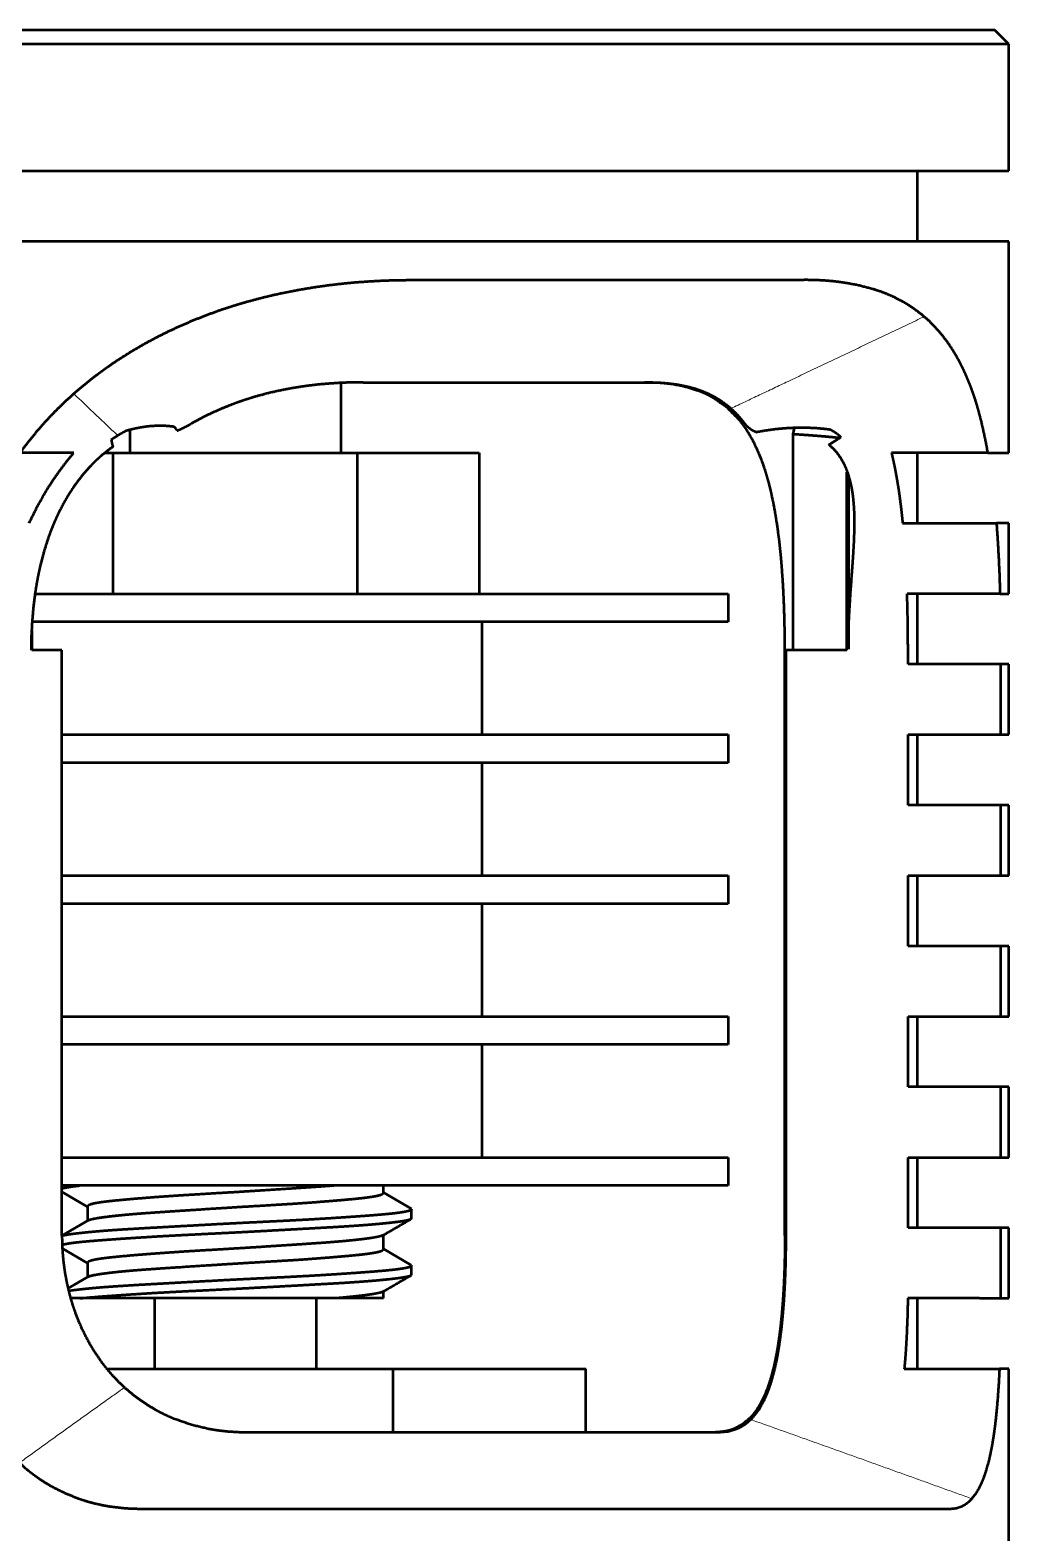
# Paper-space layout 'Layout1' of a CAD drawing. Header units: millimetres. Extents: x 69 to 348, y 30 to 269.
# Drawn here: x 85.11 to 112.91, y 159.77 to 202.43 of the extents above; entities that cross this region are included whole.
import ezdxf

# ---------------------------------------------------------------- set-up
doc = ezdxf.new("R2010")
doc.units = ezdxf.units.MM
doc.layers.add('170', color=7, linetype='Continuous', true_color=0xffffff)

psp = doc.layouts.get("Layout1")

# ---------------------------------------------------------------- linework, layer by layer
at = {"layer": '170', "color": 155, "linetype": 'Continuous', "lineweight": 50}
for p, q in [((112.905, 202.029), (112.505, 202.429)), ((112.905, 198.429), (112.905, 202.029)), ((110.305, 196.429), (110.305, 198.429)), ((112.905, 190.429), (112.905, 196.429)), ((93.944, 190.429), (93.944, 192.408)), ((102.795, 192.425), (102.561, 192.429)), ((106.78, 190.956), (106.815, 191.133)), ((87.944, 191.079), (87.944, 190.429)), ((106.78, 184.829), (106.78, 190.956)), ((87.25, 190.429), (87.471, 190.429)), ((87.471, 190.429), (94.399, 190.429)), ((87.471, 186.429), (87.471, 190.429)), ((94.399, 190.429), (94.399, 186.429)), ((94.399, 190.429), (97.863, 190.429)), ((97.863, 190.429), (97.863, 186.429)), ((110.305, 188.429), (110.305, 190.429)), ((108.301, 184.829), (108.301, 189.878)), ((108.345, 189.742), (108.345, 184.858)), ((112.905, 186.429), (112.905, 188.429)), ((104.935, 186.429), (104.935, 185.629)), ((110.305, 184.429), (110.305, 186.429)), ((97.935, 185.629), (97.935, 182.429)), ((85.161, 185.383), (85.161, 184.829)), ((86.015, 184.829), (85.161, 184.829)), ((86.015, 168.21), (86.015, 184.829)), ((106.544, 168.21), (106.544, 184.829)), ((106.578, 168.21), (106.578, 184.829)), ((108.301, 184.829), (106.578, 184.829)), ((110.039, 184.429), (110.039, 184.829)), ((112.673, 184.429), (110.039, 184.429)), ((112.673, 182.429), (112.673, 184.429)), ((112.905, 182.429), (112.905, 184.429)), ((104.935, 182.429), (104.935, 181.629)), ((110.039, 182.429), (112.673, 182.429)), ((110.039, 180.429), (110.039, 182.429)), ((110.305, 180.429), (110.305, 182.429)), ((97.935, 181.629), (97.935, 178.429)), ((112.673, 180.429), (110.039, 180.429)), ((112.673, 178.429), (112.673, 180.429)), ((112.905, 178.429), (112.905, 180.429)), ((104.935, 178.429), (104.935, 177.629)), ((110.039, 178.429), (112.673, 178.429)), ((110.039, 176.429), (110.039, 178.429)), ((110.305, 176.429), (110.305, 178.429)), ((97.935, 177.629), (97.935, 174.429)), ((112.673, 176.429), (110.039, 176.429)), ((112.673, 174.429), (112.673, 176.429)), ((112.905, 174.429), (112.905, 176.429)), ((104.935, 174.429), (104.935, 173.629)), ((110.039, 174.429), (112.673, 174.429)), ((110.039, 172.429), (110.039, 174.429)), ((110.305, 172.429), (110.305, 174.429)), ((97.935, 173.629), (97.935, 170.429)), ((112.673, 172.429), (110.039, 172.429)), ((112.673, 170.429), (112.673, 172.429)), ((112.905, 170.429), (112.905, 172.429)), ((104.935, 170.429), (104.935, 169.629)), ((110.039, 170.429), (112.673, 170.429)), ((110.039, 168.429), (110.039, 170.429)), ((110.305, 168.429), (110.305, 170.429)), ((86.015, 169.45), (86.744, 169.028)), ((93.661, 169.625), (93.715, 169.629)), ((95.144, 169.418), (95.144, 169.629)), ((95.937, 168.971), (95.144, 169.431)), ((86.744, 169.041), (86.744, 168.631)), ((95.944, 168.702), (95.944, 168.956)), ((86.773, 168.648), (86.017, 168.21)), ((95.144, 167.818), (95.144, 168.228)), ((112.673, 168.429), (110.039, 168.429)), ((112.673, 166.429), (112.673, 168.429)), ((112.905, 166.429), (112.905, 168.429)), ((86.028, 167.843), (86.744, 167.428)), ((95.935, 167.372), (95.144, 167.831)), ((86.744, 167.441), (86.744, 167.031)), ((95.944, 167.102), (95.944, 167.356)), ((86.772, 167.047), (86.187, 166.708)), ((88.644, 166.429), (88.644, 164.429)), ((93.244, 164.429), (93.244, 166.429)), ((95.144, 166.429), (95.144, 166.628)), ((110.305, 164.429), (110.305, 166.429)), ((112.07, 166.429), (112.673, 166.429)), ((87.288, 164.429), (95.41, 164.429)), ((95.41, 164.429), (95.41, 162.629)), ((100.894, 162.629), (100.894, 164.429)), ((112.905, 156.829), (112.905, 164.429))]:
    psp.add_line(p, q, dxfattribs=at)
for points, knots in [([(112.505, 202.429), (112.07, 202.429), (110.783, 202.429), (109.835, 202.429), (107.377, 202.429), (104.257, 202.429), (102.486, 202.429), (98.613, 202.429), (94.43, 202.429), (92.274, 202.429), (87.943, 202.429), (83.732, 202.429), (79.809, 202.429), (76.333, 202.429), (73.443, 202.429), (72.256, 202.429)], [0, 0, 0.010806, 0.04278, 0.066335, 0.127397, 0.204934, 0.248927, 0.345151, 0.449084, 0.502642, 0.610243, 0.714881, 0.812345, 0.89871, 0.9705, 1, 1]), ([(112.905, 202.029), (112.494, 202.029), (111.984, 202.029), (110.379, 202.029), (108.047, 202.029), (106.635, 202.029), (103.383, 202.029), (99.665, 202.029), (95.621, 202.029), (93.522, 202.029), (89.272, 202.029), (85.083, 202.029), (81.111, 202.029), (77.505, 202.029), (74.4, 202.029), (71.91, 202.029)], [0, 0, 0.010022, 0.02246, 0.061608, 0.118493, 0.152947, 0.23227, 0.322959, 0.421628, 0.47281, 0.576484, 0.67867, 0.775553, 0.863517, 0.939275, 1, 1]), ([(71.91, 198.429), (74.4, 198.429), (77.505, 198.429), (81.111, 198.429), (83.061, 198.429), (87.16, 198.429), (91.4, 198.429), (95.621, 198.429), (99.665, 198.429), (103.383, 198.429), (106.635, 198.429), (109.3, 198.429), (111.277, 198.429), (111.984, 198.429), (112.802, 198.429), (112.905, 198.429)], [0, 0, 0.060725, 0.136483, 0.224447, 0.271993, 0.371996, 0.475409, 0.578372, 0.677041, 0.76773, 0.847053, 0.912049, 0.960291, 0.97754, 0.997488, 1, 1]), ([(112.905, 196.429), (112.494, 196.429), (111.984, 196.429), (110.379, 196.429), (108.047, 196.429), (106.635, 196.429), (103.383, 196.429), (99.665, 196.429), (95.621, 196.429), (93.522, 196.429), (89.272, 196.429), (85.083, 196.429), (81.111, 196.429), (77.505, 196.429), (74.4, 196.429), (71.91, 196.429)], [0, 0, 0.010022, 0.02246, 0.061608, 0.118493, 0.152947, 0.23227, 0.322959, 0.421628, 0.47281, 0.576484, 0.67867, 0.775553, 0.863517, 0.939275, 1, 1]), ([(84.826, 190.429), (85.064, 190.744), (85.312, 191.048), (85.571, 191.341), (85.84, 191.624), (86.119, 191.896), (86.41, 192.158), (86.559, 192.285), (86.71, 192.409), (86.864, 192.532), (87.021, 192.652), (87.1, 192.711), (87.18, 192.77), (87.26, 192.828), (87.341, 192.885), (87.504, 192.997), (87.669, 193.107), (88.003, 193.317), (88.344, 193.516), (88.691, 193.703), (89.044, 193.88), (89.402, 194.045), (89.766, 194.201), (90.136, 194.346), (90.512, 194.482), (90.701, 194.545), (90.891, 194.606), (91.082, 194.665), (91.273, 194.72), (91.656, 194.823), (92.04, 194.916), (92.427, 194.998), (92.814, 195.071), (93.203, 195.135), (93.594, 195.19), (93.985, 195.236), (94.378, 195.273), (94.771, 195.301), (95.163, 195.321), (95.554, 195.332), (95.944, 195.336)], [0, 0, 0.031245, 0.062336, 0.093328, 0.124267, 0.155203, 0.186185, 0.20171, 0.217264, 0.232851, 0.248477, 0.256306, 0.264147, 0.272002, 0.279866, 0.295577, 0.311262, 0.342566, 0.373819, 0.405057, 0.436315, 0.467625, 0.499016, 0.530516, 0.562153, 0.578001, 0.59382, 0.609604, 0.62536, 0.656798, 0.688156, 0.719459, 0.750723, 0.781967, 0.813206, 0.844457, 0.875736, 0.906975, 0.938093, 0.969097, 1, 1]), ([(95.944, 195.336), (98.041, 195.336), (102.005, 195.336), (105.532, 195.336), (107.088, 195.336)], [0, 0, 0.188172, 0.543819, 0.860356, 1, 1]), ([(112.309, 190.429), (112.251, 190.743), (112.187, 191.047), (112.118, 191.341), (112.043, 191.624), (112.004, 191.762), (111.962, 191.897), (111.919, 192.029), (111.874, 192.159), (111.828, 192.286), (111.779, 192.41), (111.729, 192.532), (111.678, 192.652), (111.651, 192.711), (111.624, 192.77), (111.596, 192.828), (111.568, 192.885), (111.511, 192.997), (111.452, 193.107), (111.329, 193.317), (111.199, 193.515), (111.061, 193.702), (110.917, 193.879), (110.765, 194.045), (110.605, 194.201), (110.438, 194.346), (110.262, 194.481), (110.171, 194.545), (110.079, 194.606), (109.984, 194.664), (109.889, 194.719), (109.692, 194.823), (109.489, 194.916), (109.279, 194.999), (109.062, 195.071), (108.608, 195.189), (108.126, 195.272), (107.875, 195.301), (107.619, 195.321), (107.356, 195.332), (107.088, 195.336)], [0, 0, 0.039945, 0.078744, 0.116474, 0.153137, 0.17106, 0.188706, 0.206084, 0.223214, 0.24012, 0.256817, 0.273325, 0.289649, 0.297745, 0.305801, 0.313816, 0.321787, 0.337557, 0.353097, 0.383535, 0.413204, 0.442224, 0.470738, 0.498894, 0.526788, 0.554525, 0.582231, 0.596092, 0.609937, 0.623776, 0.637623, 0.665392, 0.693334, 0.721543, 0.750128, 0.808777, 0.869902, 0.901473, 0.933656, 0.966486, 1, 1]), ([(94.57, 192.429), (94.257, 192.426), (93.945, 192.415), (93.633, 192.395), (93.321, 192.368), (93.01, 192.332), (92.7, 192.287), (92.39, 192.233), (92.081, 192.169), (91.773, 192.095), (91.466, 192.01), (91.312, 191.963), (91.159, 191.913), (91.083, 191.887), (91.007, 191.861), (90.931, 191.833), (90.856, 191.805), (90.557, 191.686), (90.264, 191.556), (89.975, 191.415), (89.693, 191.261)], [0, 0, 0.061685, 0.123332, 0.18497, 0.246635, 0.308364, 0.3702, 0.432196, 0.494404, 0.556895, 0.61974, 0.651323, 0.68303, 0.698929, 0.714831, 0.730714, 0.746586, 0.809973, 0.873272, 0.936579, 1, 1]), ([(94.57, 192.429), (96.394, 192.429), (99.785, 192.429), (102.675, 192.429)], [0, 0, 0.225108, 0.643486, 1, 1]), ([(102.675, 192.429), (102.89, 192.426), (103.098, 192.415), (103.301, 192.395), (103.499, 192.368), (103.69, 192.332), (103.876, 192.287), (104.055, 192.233), (104.23, 192.169), (104.398, 192.095), (104.561, 192.01), (104.64, 191.963), (104.718, 191.913), (104.756, 191.887), (104.794, 191.861), (104.832, 191.833), (104.869, 191.805), (105.012, 191.686), (105.148, 191.556), (105.277, 191.415), (105.4, 191.261)], [0, 0, 0.069625, 0.137415, 0.203486, 0.267993, 0.33109, 0.392968, 0.453828, 0.513926, 0.573565, 0.633069, 0.662882, 0.692807, 0.707818, 0.722842, 0.737872, 0.752911, 0.813282, 0.874321, 0.936425, 1, 1]), ([(106.544, 184.829), (106.541, 185.235), (106.534, 185.636), (106.522, 186.034), (106.506, 186.429), (106.484, 186.82), (106.456, 187.207), (106.448, 187.303), (106.44, 187.398), (106.432, 187.493), (106.423, 187.588), (106.404, 187.774), (106.383, 187.958), (106.336, 188.317), (106.282, 188.666), (106.221, 189.003), (106.15, 189.33), (106.131, 189.41), (106.111, 189.49), (106.091, 189.568), (106.07, 189.645), (106.027, 189.797), (105.982, 189.944), (105.883, 190.225), (105.775, 190.49), (105.655, 190.74), (105.524, 190.973), (105.454, 191.083), (105.381, 191.189), (105.306, 191.29), (105.227, 191.386), (104.888, 191.725), (104.502, 191.993), (104.398, 192.05), (104.292, 192.102), (104.183, 192.15), (104.072, 192.193), (103.843, 192.268), (103.605, 192.328), (103.358, 192.373), (103.101, 192.405), (102.909, 192.42)], [0, 0, 0.043063, 0.085736, 0.128033, 0.16996, 0.211529, 0.252746, 0.262993, 0.273187, 0.283308, 0.293362, 0.313267, 0.332904, 0.371383, 0.408834, 0.445291, 0.480817, 0.489565, 0.498244, 0.50684, 0.515341, 0.532063, 0.548424, 0.580109, 0.610538, 0.639878, 0.668283, 0.682179, 0.695837, 0.709227, 0.722386, 0.773343, 0.823223, 0.835777, 0.848371, 0.860987, 0.873653, 0.899237, 0.925311, 0.952022, 0.979492, 1, 1]), ([(89.2, 191.169), (88.899, 191.197), (88.57, 191.188), (88.396, 191.169), (88.215, 191.14), (88.123, 191.121), (88.029, 191.101), (87.934, 191.077), (87.839, 191.052)], [0, 0, 0.219599, 0.458662, 0.586136, 0.719162, 0.787753, 0.857501, 0.928258, 1, 1]), ([(89.288, 191.06), (89.249, 191.118), (89.2, 191.169)], [0, 0, 0.495342, 1, 1]), ([(89.288, 191.06), (89.339, 191.082), (89.39, 191.105), (89.44, 191.129), (89.491, 191.153), (89.542, 191.179), (89.592, 191.206), (89.643, 191.233), (89.693, 191.261)], [0, 0, 0.121779, 0.245142, 0.369213, 0.494028, 0.619598, 0.745969, 0.87294, 1, 1]), ([(105.4, 191.261), (105.462, 191.19), (105.541, 191.124), (105.563, 191.109), (105.586, 191.093), (105.611, 191.079), (105.636, 191.065), (105.689, 191.038), (105.746, 191.015)], [0, 0, 0.220766, 0.458832, 0.521794, 0.586329, 0.65236, 0.71952, 0.857207, 1, 1]), ([(107.837, 191.082), (107.71, 191.099), (107.582, 191.113), (107.453, 191.124), (107.324, 191.132), (107.065, 191.139), (106.804, 191.135), (106.672, 191.129), (106.54, 191.121), (106.474, 191.115), (106.408, 191.109), (106.341, 191.103), (106.275, 191.096), (106.009, 191.06), (105.746, 191.015)], [0, 0, 0.061153, 0.122365, 0.18367, 0.245116, 0.368538, 0.49291, 0.555527, 0.618469, 0.650073, 0.681768, 0.713566, 0.745422, 0.872758, 1, 1]), ([(87.839, 191.052), (87.785, 191.024), (87.732, 190.995), (87.678, 190.965), (87.624, 190.934), (87.519, 190.868), (87.415, 190.798)], [0, 0, 0.121855, 0.245216, 0.36973, 0.494882, 0.74646, 1, 1]), ([(87.415, 190.798), (87.435, 190.697), (87.46, 190.598)], [0, 0, 0.503432, 1, 1]), ([(108.112, 190.844), (108.044, 190.852), (108.004, 190.857), (107.963, 190.861), (107.921, 190.866), (107.877, 190.87), (107.786, 190.879), (107.689, 190.888), (107.589, 190.896), (107.484, 190.905), (107.429, 190.909), (107.374, 190.913), (107.318, 190.917), (107.26, 190.922), (107.144, 190.93), (106.904, 190.947), (106.78, 190.956)], [0, 0, 0.051666, 0.081228, 0.111965, 0.143918, 0.176955, 0.245663, 0.317778, 0.393272, 0.472147, 0.512863, 0.55444, 0.59682, 0.639776, 0.727037, 0.90714, 1, 1]), ([(107.793, 190.66), (107.966, 190.768), (108.138, 190.876)], [0, 0, 0.500967, 1, 1]), ([(108.138, 190.876), (108.069, 190.933), (107.996, 190.986), (107.958, 191.012), (107.918, 191.036), (107.878, 191.06), (107.837, 191.082)], [0, 0, 0.244139, 0.492018, 0.617832, 0.744699, 0.872088, 1, 1]), ([(86.35, 190.429), (85.965, 190.429), (85.204, 190.429), (84.826, 190.429)], [0, 0, 0.252572, 0.75237, 1, 1]), ([(85.08, 188.429), (85.346, 188.963), (85.646, 189.474), (85.81, 189.721), (85.981, 189.962), (86.161, 190.198), (86.35, 190.429)], [0, 0, 0.251, 0.500448, 0.625023, 0.749704, 0.874647, 1, 1]), ([(87.46, 190.598), (87.298, 190.481), (87.14, 190.353), (87.102, 190.319), (87.063, 190.285), (87.025, 190.25), (86.988, 190.215), (86.914, 190.143), (86.842, 190.07), (86.704, 189.919), (86.573, 189.763), (86.449, 189.602), (86.331, 189.436), (86.275, 189.351), (86.22, 189.266), (86.167, 189.179), (86.115, 189.092), (86.017, 188.915), (85.926, 188.736), (85.882, 188.645), (85.841, 188.554), (85.8, 188.462), (85.761, 188.37), (85.688, 188.184), (85.62, 187.997), (85.5, 187.618), (85.4, 187.232), (85.356, 187.037), (85.317, 186.839), (85.282, 186.64), (85.251, 186.441), (85.201, 186.04), (85.167, 185.638), (85.146, 185.234), (85.139, 184.829)], [0, 0, 0.031043, 0.062468, 0.070391, 0.07834, 0.086322, 0.094313, 0.110257, 0.126143, 0.157788, 0.189324, 0.220824, 0.252342, 0.268119, 0.283872, 0.299581, 0.315255, 0.346525, 0.377748, 0.393348, 0.40891, 0.424428, 0.439909, 0.470792, 0.501605, 0.563183, 0.624924, 0.655935, 0.687078, 0.71836, 0.749688, 0.812221, 0.874722, 0.937286, 1, 1]), ([(108.345, 184.858), (108.35, 185.264), (108.363, 185.669), (108.384, 186.071), (108.41, 186.471), (108.468, 187.267), (108.475, 187.366), (108.482, 187.465), (108.488, 187.564), (108.494, 187.662), (108.505, 187.856), (108.513, 188.048), (108.519, 188.238), (108.521, 188.425), (108.52, 188.61), (108.514, 188.793), (108.503, 188.973), (108.486, 189.151), (108.475, 189.239), (108.462, 189.327), (108.447, 189.413), (108.431, 189.499), (108.391, 189.668), (108.342, 189.831), (108.314, 189.91), (108.283, 189.989), (108.266, 190.027), (108.249, 190.066), (108.23, 190.103), (108.211, 190.141), (108.128, 190.285), (108.032, 190.42), (107.92, 190.545), (107.793, 190.66)], [0, 0, 0.06765, 0.135014, 0.202117, 0.268972, 0.40188, 0.41841, 0.43492, 0.451386, 0.467761, 0.500192, 0.532213, 0.563828, 0.595046, 0.625874, 0.656328, 0.686422, 0.716181, 0.730952, 0.745663, 0.760323, 0.7749, 0.803689, 0.832065, 0.846142, 0.860171, 0.867177, 0.874181, 0.881184, 0.888183, 0.915959, 0.943597, 0.971456, 1, 1]), ([(112.309, 190.429), (110.939, 190.429), (109.57, 190.429)], [0, 0, 0.500157, 1, 1]), ([(109.57, 190.429), (109.622, 190.198), (109.67, 189.962), (109.714, 189.721), (109.755, 189.474), (109.793, 189.222), (109.827, 188.963), (109.858, 188.699), (109.886, 188.429)], [0, 0, 0.11677, 0.235661, 0.356788, 0.480248, 0.606219, 0.734806, 0.866061, 1, 1]), ([(112.55, 188.429), (112.584, 187.942), (112.612, 187.447), (112.635, 186.942), (112.651, 186.429)], [0, 0, 0.243654, 0.491465, 0.743544, 1, 1]), ([(85.252, 186.429), (88.575, 186.429), (92.043, 186.429), (95.442, 186.429), (97.051, 186.429), (99.961, 186.429), (102.317, 186.429), (103.24, 186.429), (104.504, 186.429), (104.935, 186.429)], [0, 0, 0.168816, 0.345004, 0.517732, 0.599453, 0.747324, 0.866998, 0.913881, 0.978134, 1, 1]), ([(112.651, 186.429), (112.211, 186.429), (111.331, 186.429), (110.452, 186.429), (110.013, 186.429)], [0, 0, 0.166843, 0.500313, 0.83351, 1, 1]), ([(110.039, 184.829), (110.038, 185.232), (110.033, 185.633), (110.025, 186.032), (110.013, 186.429)], [0, 0, 0.251762, 0.502326, 0.751736, 1, 1]), ([(104.935, 185.629), (104.502, 185.629), (103.966, 185.629), (102.3, 185.629), (99.93, 185.629), (97.004, 185.629), (93.701, 185.629), (90.228, 185.629), (86.798, 185.629), (85.167, 185.629)], [0, 0, 0.021917, 0.048995, 0.13329, 0.253169, 0.401214, 0.568259, 0.743967, 0.917462, 1, 1]), ([(86.015, 182.429), (89.289, 182.429), (92.658, 182.429), (95.927, 182.429), (98.907, 182.429), (101.426, 182.429), (103.337, 182.429), (104.028, 182.429), (104.833, 182.429), (104.935, 182.429)], [0, 0, 0.173034, 0.351107, 0.523905, 0.681421, 0.814534, 0.915534, 0.952082, 0.994624, 1, 1]), ([(104.935, 181.629), (104.833, 181.629), (104.028, 181.629), (102.465, 181.629), (100.234, 181.629), (97.465, 181.629), (94.317, 181.629), (90.974, 181.629), (87.628, 181.629), (86.015, 181.629)], [0, 0, 0.005376, 0.047918, 0.130538, 0.248451, 0.394829, 0.561196, 0.737915, 0.914753, 1, 1]), ([(86.015, 178.429), (89.289, 178.429), (92.658, 178.429), (95.927, 178.429), (98.907, 178.429), (101.426, 178.429), (103.337, 178.429), (104.028, 178.429), (104.833, 178.429), (104.935, 178.429)], [0, 0, 0.173034, 0.351107, 0.523905, 0.681421, 0.814534, 0.915534, 0.952082, 0.994624, 1, 1]), ([(104.935, 177.629), (104.833, 177.629), (104.028, 177.629), (102.465, 177.629), (100.234, 177.629), (97.465, 177.629), (94.317, 177.629), (90.974, 177.629), (87.628, 177.629), (86.015, 177.629)], [0, 0, 0.005376, 0.047918, 0.130538, 0.248451, 0.394829, 0.561196, 0.737915, 0.914753, 1, 1]), ([(85.995, 174.429), (87.608, 174.429), (90.956, 174.429), (94.303, 174.429), (97.454, 174.429), (98.898, 174.429), (101.42, 174.429), (102.461, 174.429), (104.027, 174.429), (104.833, 174.429), (104.935, 174.429)], [0, 0, 0.085184, 0.261944, 0.438639, 0.605022, 0.68129, 0.814447, 0.869398, 0.952057, 0.994621, 1, 1]), ([(104.935, 173.629), (104.833, 173.629), (104.028, 173.629), (102.465, 173.629), (100.234, 173.629), (97.465, 173.629), (94.317, 173.629), (90.974, 173.629), (87.628, 173.629), (86.015, 173.629)], [0, 0, 0.005376, 0.047918, 0.130538, 0.248451, 0.394829, 0.561196, 0.737915, 0.914753, 1, 1]), ([(86.015, 170.429), (89.289, 170.429), (92.658, 170.429), (95.927, 170.429), (98.907, 170.429), (101.426, 170.429), (103.337, 170.429), (104.028, 170.429), (104.833, 170.429), (104.935, 170.429)], [0, 0, 0.173034, 0.351107, 0.523905, 0.681421, 0.814534, 0.915534, 0.952082, 0.994624, 1, 1]), ([(86.003, 169.543), (86.04, 169.554), (86.093, 169.567), (86.158, 169.58), (86.235, 169.593), (86.323, 169.606), (86.371, 169.612), (86.422, 169.618), (86.449, 169.621), (86.476, 169.624), (86.523, 169.629)], [0, 0, 0.072575, 0.177029, 0.302669, 0.449577, 0.617986, 0.710349, 0.808215, 0.859245, 0.911586, 1, 1]), ([(104.935, 169.629), (104.833, 169.629), (104.028, 169.629), (102.465, 169.629), (100.234, 169.629), (97.465, 169.629), (94.317, 169.629), (90.974, 169.629), (87.628, 169.629), (86.015, 169.629)], [0, 0, 0.005376, 0.047918, 0.130538, 0.248451, 0.394829, 0.561196, 0.737915, 0.914753, 1, 1]), ([(90.944, 169.44), (90.531, 169.416), (89.925, 169.38), (89.726, 169.368), (89.529, 169.356), (89.432, 169.35), (89.336, 169.343), (88.964, 169.318), (88.612, 169.293), (88.527, 169.286), (88.443, 169.28), (88.361, 169.273), (88.28, 169.266), (88.123, 169.254), (87.974, 169.241), (87.698, 169.216), (87.453, 169.192), (87.396, 169.186), (87.342, 169.18), (87.289, 169.174), (87.24, 169.168), (87.147, 169.156), (87.064, 169.143), (86.99, 169.131), (86.925, 169.118), (86.897, 169.112), (86.87, 169.105), (86.846, 169.099), (86.825, 169.092), (86.764, 169.066), (86.744, 169.04), (86.744, 169.04)], [0, 0, 0.09762, 0.241041, 0.288049, 0.334648, 0.357653, 0.380363, 0.468306, 0.551649, 0.571767, 0.591593, 0.611125, 0.630346, 0.667465, 0.702784, 0.768115, 0.826344, 0.839789, 0.85274, 0.865139, 0.87698, 0.899016, 0.918872, 0.936573, 0.952118, 0.959082, 0.965505, 0.971386, 0.9767, 0.992281, 0.999966, 1, 1]), ([(93.778, 169.63), (93.766, 169.629), (93.688, 169.622), (93.609, 169.616), (93.447, 169.604), (93.28, 169.592), (93.106, 169.58), (92.927, 169.568), (92.742, 169.556), (92.553, 169.544), (91.768, 169.492), (91.359, 169.466), (91.152, 169.453), (90.944, 169.44)], [0, 0, 0.004377, 0.031692, 0.059515, 0.11668, 0.175857, 0.23704, 0.300251, 0.365511, 0.43239, 0.709412, 0.853579, 0.926698, 1, 1]), ([(90.944, 169.018), (91.356, 169.043), (91.963, 169.079), (92.162, 169.091), (92.359, 169.103), (92.456, 169.109), (92.552, 169.115), (92.924, 169.14), (93.276, 169.166), (93.361, 169.173), (93.444, 169.179), (93.527, 169.186), (93.608, 169.192), (93.765, 169.205), (93.914, 169.218), (94.189, 169.242), (94.435, 169.266), (94.491, 169.272), (94.546, 169.278), (94.598, 169.284), (94.648, 169.29), (94.74, 169.303), (94.824, 169.315), (94.897, 169.328), (94.962, 169.34), (94.991, 169.347), (95.017, 169.353), (95.041, 169.36), (95.063, 169.366), (95.123, 169.393), (95.144, 169.418), (95.144, 169.418)], [0, 0, 0.097619, 0.241042, 0.28805, 0.334648, 0.357652, 0.380363, 0.468308, 0.551648, 0.571767, 0.591593, 0.611126, 0.630345, 0.667464, 0.702786, 0.768115, 0.826345, 0.83979, 0.852741, 0.86514, 0.876981, 0.899015, 0.918872, 0.936573, 0.952118, 0.959082, 0.965505, 0.971383, 0.9767, 0.99228, 0.999966, 1, 1]), ([(86.765, 168.644), (86.789, 168.655), (86.805, 168.661), (86.824, 168.667), (86.924, 168.691), (87.062, 168.715), (87.103, 168.721), (87.146, 168.728), (87.191, 168.734), (87.239, 168.74), (87.341, 168.753), (87.451, 168.766), (87.569, 168.779), (87.695, 168.792), (87.829, 168.805), (87.972, 168.817), (88.009, 168.821), (88.046, 168.824), (88.084, 168.827), (88.122, 168.83), (88.199, 168.836), (88.278, 168.842), (88.44, 168.854), (88.608, 168.866), (88.781, 168.878), (88.96, 168.89), (89.145, 168.902), (89.335, 168.915), (89.722, 168.94), (90.323, 168.979), (90.736, 169.005), (90.944, 169.018)], [0, 0, 0.006239, 0.010397, 0.015108, 0.039493, 0.072908, 0.082688, 0.093053, 0.103992, 0.115458, 0.139854, 0.166193, 0.194457, 0.224646, 0.256769, 0.29085, 0.29968, 0.308611, 0.317629, 0.326736, 0.345207, 0.364023, 0.402679, 0.442693, 0.484069, 0.526813, 0.570943, 0.61617, 0.708561, 0.851921, 0.950432, 1, 1]), ([(95.944, 168.956), (95.92, 168.931), (95.906, 168.924), (95.89, 168.918), (95.87, 168.911), (95.848, 168.904), (95.794, 168.891), (95.729, 168.878), (95.653, 168.866), (95.565, 168.853), (95.516, 168.847), (95.465, 168.84), (95.438, 168.837), (95.411, 168.834), (95.383, 168.831), (95.354, 168.828), (95.233, 168.816), (95.102, 168.804), (94.962, 168.792), (94.812, 168.78), (94.652, 168.768), (94.438, 168.753), (94.348, 168.746), (94.211, 168.737), (94.117, 168.73), (93.924, 168.717), (93.725, 168.704), (93.519, 168.691), (93.305, 168.678), (93.196, 168.672), (93.085, 168.665), (92.86, 168.653), (92.631, 168.641), (92.398, 168.628), (92.163, 168.617), (91.925, 168.605), (91.438, 168.581), (91.191, 168.569), (90.944, 168.556)], [0, 0, 0.006938, 0.009937, 0.013485, 0.017584, 0.022233, 0.03319, 0.04637, 0.061781, 0.079448, 0.089136, 0.099405, 0.104757, 0.110247, 0.115864, 0.121604, 0.145779, 0.171892, 0.199921, 0.229874, 0.261754, 0.30436, 0.322183, 0.349564, 0.368251, 0.406643, 0.44639, 0.487489, 0.52995, 0.551697, 0.573792, 0.618709, 0.664274, 0.710475, 0.757311, 0.80478, 0.90164, 0.950758, 1, 1]), ([(90.944, 168.556), (90.697, 168.544), (90.452, 168.531), (89.969, 168.504), (89.494, 168.478), (89.377, 168.472), (89.318, 168.469), (89.144, 168.459), (88.805, 168.44), (88.375, 168.416), (88.168, 168.404), (87.967, 168.392), (87.869, 168.386), (87.772, 168.38), (87.586, 168.368), (87.408, 168.356), (87.24, 168.343), (87.08, 168.33), (86.929, 168.317), (86.788, 168.304), (86.754, 168.301), (86.72, 168.297), (86.688, 168.294), (86.655, 168.291), (86.593, 168.284), (86.534, 168.278), (86.424, 168.265), (86.325, 168.253), (86.237, 168.241), (86.16, 168.228), (86.126, 168.222), (86.094, 168.216), (86.066, 168.21), (86.04, 168.205), (86.029, 168.202)], [0, 0, 0.050106, 0.099798, 0.197957, 0.294484, 0.318358, 0.330259, 0.36564, 0.434394, 0.521931, 0.563936, 0.604757, 0.62472, 0.644359, 0.682286, 0.718374, 0.752652, 0.785126, 0.815794, 0.84464, 0.851563, 0.85837, 0.865057, 0.871607, 0.88427, 0.896363, 0.918854, 0.939105, 0.957131, 0.972928, 0.979988, 0.986485, 0.992416, 0.997757, 1, 1]), ([(90.944, 168.302), (91.19, 168.315), (91.435, 168.328), (91.918, 168.354), (92.393, 168.38), (92.511, 168.387), (92.628, 168.393), (92.858, 168.406), (93.3, 168.431), (93.513, 168.443), (93.719, 168.454), (93.92, 168.466), (94.019, 168.472), (94.115, 168.478), (94.302, 168.491), (94.479, 168.503), (94.648, 168.516), (94.807, 168.528), (94.958, 168.541), (95.1, 168.555), (95.134, 168.558), (95.167, 168.561), (95.2, 168.564), (95.232, 168.568), (95.294, 168.574), (95.353, 168.581), (95.463, 168.593), (95.562, 168.606), (95.65, 168.618), (95.727, 168.63), (95.762, 168.636), (95.793, 168.642), (95.822, 168.648), (95.847, 168.654), (95.89, 168.666), (95.92, 168.678), (95.929, 168.683)], [0, 0, 0.049344, 0.098279, 0.194944, 0.290004, 0.313515, 0.336916, 0.38294, 0.471467, 0.513992, 0.55536, 0.59556, 0.615217, 0.634559, 0.671909, 0.707449, 0.741206, 0.773186, 0.803391, 0.831798, 0.838616, 0.845319, 0.851905, 0.858355, 0.870828, 0.882736, 0.904885, 0.924831, 0.942583, 0.95814, 0.965093, 0.971492, 0.977333, 0.982594, 0.991332, 0.99778, 1, 1]), ([(95.937, 168.689), (95.944, 168.702), (95.944, 168.702)], [0, 0, 0.988902, 1, 1]), ([(86.011, 167.946), (86.04, 167.954), (86.093, 167.967), (86.158, 167.98), (86.235, 167.993), (86.323, 168.006), (86.371, 168.012), (86.422, 168.018), (86.449, 168.021), (86.476, 168.024), (86.504, 168.027), (86.533, 168.03), (86.654, 168.043), (86.785, 168.054), (86.926, 168.066), (87.076, 168.078), (87.236, 168.09), (87.449, 168.106), (87.539, 168.112), (87.676, 168.122), (87.77, 168.128), (87.963, 168.141), (88.162, 168.154), (88.369, 168.167), (88.582, 168.18), (88.691, 168.187), (88.802, 168.193), (89.028, 168.206), (89.257, 168.218), (89.489, 168.23), (89.724, 168.242), (89.963, 168.254), (90.449, 168.278), (90.696, 168.29), (90.944, 168.302)], [0, 0, 0.006076, 0.017214, 0.030611, 0.046277, 0.064234, 0.074083, 0.084519, 0.089961, 0.095542, 0.101251, 0.107084, 0.131659, 0.158203, 0.186697, 0.217143, 0.249549, 0.292859, 0.310975, 0.338812, 0.357806, 0.396833, 0.437237, 0.479014, 0.522178, 0.544283, 0.566744, 0.612402, 0.65872, 0.705686, 0.753297, 0.801552, 0.900013, 0.949943, 1, 1]), ([(86.015, 168.21), (86.02, 167.939), (86.036, 167.67), (86.063, 167.403), (86.101, 167.137), (86.15, 166.873), (86.21, 166.612), (86.245, 166.482), (86.282, 166.352), (86.322, 166.223), (86.365, 166.095), (86.46, 165.843), (86.565, 165.597), (86.681, 165.358), (86.808, 165.125), (86.946, 164.898), (87.096, 164.678), (87.176, 164.57), (87.259, 164.464), (87.301, 164.412), (87.345, 164.361), (87.388, 164.31), (87.433, 164.26), (87.616, 164.066), (87.809, 163.883), (88.011, 163.712), (88.222, 163.552), (88.444, 163.403), (88.675, 163.266), (88.795, 163.202), (88.915, 163.142), (89.037, 163.085), (89.16, 163.032), (89.665, 162.853), (90.19, 162.727), (90.257, 162.715), (90.324, 162.703), (90.391, 162.693), (90.458, 162.683), (90.593, 162.667), (90.728, 162.653), (90.999, 162.635), (91.271, 162.629)], [0, 0, 0.031556, 0.062947, 0.094226, 0.125444, 0.156654, 0.187912, 0.20358, 0.219282, 0.23503, 0.25077, 0.282065, 0.313161, 0.344131, 0.375044, 0.405976, 0.437012, 0.452598, 0.468244, 0.476086, 0.483918, 0.491729, 0.499522, 0.530561, 0.561455, 0.592302, 0.623203, 0.654263, 0.685591, 0.701325, 0.717015, 0.732657, 0.74827, 0.810636, 0.873465, 0.881385, 0.889308, 0.897224, 0.905132, 0.920938, 0.936737, 0.968336, 1, 1]), ([(95.126, 168.217), (95.124, 168.216), (95.112, 168.21), (95.098, 168.204), (95.082, 168.198), (95.063, 168.192), (94.964, 168.168), (94.825, 168.144), (94.785, 168.137), (94.742, 168.131), (94.696, 168.125), (94.648, 168.118), (94.547, 168.105), (94.437, 168.093), (94.319, 168.08), (94.193, 168.067), (94.058, 168.054), (93.916, 168.041), (93.879, 168.038), (93.841, 168.035), (93.804, 168.032), (93.766, 168.029), (93.688, 168.022), (93.609, 168.016), (93.447, 168.004), (93.28, 167.992), (93.106, 167.981), (92.836, 167.962), (92.648, 167.95), (92.166, 167.918), (91.768, 167.892), (91.359, 167.866), (91.152, 167.853), (90.944, 167.84)], [0, 0, 0.000527, 0.003595, 0.007206, 0.011361, 0.016066, 0.04043, 0.073811, 0.083583, 0.093937, 0.104865, 0.116321, 0.140693, 0.167007, 0.195244, 0.225402, 0.257494, 0.29154, 0.300362, 0.309284, 0.318294, 0.327391, 0.345845, 0.364641, 0.40326, 0.443239, 0.484571, 0.549142, 0.593862, 0.708844, 0.80369, 0.901082, 0.950479, 1, 1]), ([(106.544, 168.21), (106.542, 167.939), (106.539, 167.67), (106.533, 167.403), (106.524, 167.137), (106.513, 166.873), (106.499, 166.612), (106.491, 166.482), (106.482, 166.352), (106.472, 166.223), (106.462, 166.095), (106.439, 165.843), (106.412, 165.597), (106.382, 165.358), (106.348, 165.125), (106.31, 164.898), (106.267, 164.678), (106.244, 164.57), (106.22, 164.464), (106.207, 164.412), (106.194, 164.361), (106.181, 164.31), (106.167, 164.26), (106.11, 164.066), (106.048, 163.883), (105.98, 163.712), (105.907, 163.552), (105.827, 163.403), (105.741, 163.266), (105.696, 163.202), (105.649, 163.142), (105.601, 163.085), (105.551, 163.032), (105.34, 162.853), (105.105, 162.727), (105.074, 162.715), (105.043, 162.703), (105.011, 162.693), (104.98, 162.683), (104.915, 162.667), (104.849, 162.653), (104.714, 162.635), (104.575, 162.629)], [0, 0, 0.042004, 0.083724, 0.125166, 0.166332, 0.207223, 0.247841, 0.268049, 0.288186, 0.308259, 0.328189, 0.367372, 0.405655, 0.443052, 0.479566, 0.515202, 0.549967, 0.567023, 0.583864, 0.592195, 0.60044, 0.608588, 0.616641, 0.647946, 0.677839, 0.706397, 0.733698, 0.759842, 0.784938, 0.797089, 0.808923, 0.820454, 0.831716, 0.874664, 0.915927, 0.921085, 0.926245, 0.931402, 0.936561, 0.946905, 0.957306, 0.978384, 1, 1]), ([(104.661, 162.629), (104.929, 162.653), (105.178, 162.725), (105.295, 162.781), (105.407, 162.85), (105.435, 162.869), (105.462, 162.89), (105.488, 162.911), (105.515, 162.933), (105.566, 162.98), (105.616, 163.029), (105.799, 163.26), (105.96, 163.544), (105.979, 163.583), (105.997, 163.623), (106.015, 163.664), (106.033, 163.706), (106.067, 163.791), (106.099, 163.879), (106.16, 164.062), (106.215, 164.255), (106.266, 164.457), (106.312, 164.67), (106.323, 164.724), (106.333, 164.779), (106.343, 164.835), (106.353, 164.891), (106.372, 165.005), (106.39, 165.12), (106.423, 165.355), (106.452, 165.595), (106.478, 165.841), (106.5, 166.092), (106.51, 166.22), (106.519, 166.349), (106.528, 166.479), (106.535, 166.61), (106.549, 166.872), (106.56, 167.136), (106.568, 167.402), (106.573, 167.67), (106.577, 167.939), (106.578, 168.21)], [0, 0, 0.041865, 0.082159, 0.102339, 0.122892, 0.128126, 0.133402, 0.138707, 0.144042, 0.154818, 0.16576, 0.211715, 0.262454, 0.269205, 0.276054, 0.283005, 0.290042, 0.304327, 0.318899, 0.348926, 0.380177, 0.412687, 0.446498, 0.455159, 0.463903, 0.472731, 0.481632, 0.49958, 0.517728, 0.55462, 0.592303, 0.630781, 0.670056, 0.689992, 0.710132, 0.730417, 0.750776, 0.791674, 0.832828, 0.874234, 0.915898, 0.957818, 1, 1]), ([(90.944, 167.84), (90.531, 167.816), (89.925, 167.78), (89.726, 167.768), (89.529, 167.756), (89.432, 167.75), (89.336, 167.743), (88.964, 167.718), (88.612, 167.693), (88.527, 167.686), (88.443, 167.68), (88.361, 167.673), (88.28, 167.666), (88.123, 167.654), (87.974, 167.641), (87.698, 167.616), (87.453, 167.592), (87.396, 167.586), (87.342, 167.58), (87.289, 167.574), (87.24, 167.568), (87.147, 167.556), (87.064, 167.543), (86.99, 167.531), (86.925, 167.518), (86.897, 167.512), (86.87, 167.505), (86.846, 167.499), (86.825, 167.492), (86.764, 167.466), (86.744, 167.44), (86.744, 167.44)], [0, 0, 0.097619, 0.24104, 0.28805, 0.334646, 0.35765, 0.380361, 0.468306, 0.551648, 0.571763, 0.591592, 0.611124, 0.630342, 0.667461, 0.702782, 0.768112, 0.826344, 0.839787, 0.852737, 0.865136, 0.876979, 0.899013, 0.918869, 0.93657, 0.952115, 0.959081, 0.965502, 0.971382, 0.976699, 0.992281, 0.999963, 1, 1]), ([(90.944, 167.418), (91.356, 167.443), (91.963, 167.479), (92.162, 167.491), (92.359, 167.503), (92.552, 167.515), (92.924, 167.54), (93.276, 167.566), (93.361, 167.573), (93.444, 167.579), (93.527, 167.586), (93.608, 167.592), (93.765, 167.605), (93.914, 167.618), (94.189, 167.642), (94.435, 167.666), (94.491, 167.672), (94.546, 167.678), (94.598, 167.684), (94.648, 167.69), (94.74, 167.703), (94.824, 167.715), (94.897, 167.728), (94.962, 167.74), (94.991, 167.747), (95.017, 167.753), (95.041, 167.76), (95.063, 167.766), (95.123, 167.793), (95.144, 167.818), (95.144, 167.818)], [0, 0, 0.097622, 0.241044, 0.288052, 0.334649, 0.380363, 0.468308, 0.551649, 0.571768, 0.591594, 0.611127, 0.630346, 0.667463, 0.702785, 0.768115, 0.826345, 0.839788, 0.852739, 0.865138, 0.876979, 0.899013, 0.91887, 0.936572, 0.952117, 0.959081, 0.965504, 0.971382, 0.976699, 0.992279, 0.999963, 1, 1]), ([(86.764, 167.043), (86.789, 167.055), (86.805, 167.061), (86.824, 167.067), (86.924, 167.091), (87.062, 167.115), (87.103, 167.121), (87.146, 167.128), (87.191, 167.134), (87.239, 167.14), (87.341, 167.153), (87.451, 167.166), (87.569, 167.179), (87.695, 167.192), (87.829, 167.205), (87.972, 167.217), (88.009, 167.221), (88.046, 167.224), (88.084, 167.227), (88.122, 167.23), (88.199, 167.236), (88.278, 167.242), (88.44, 167.254), (88.608, 167.266), (88.781, 167.278), (88.96, 167.29), (89.145, 167.302), (89.335, 167.315), (90.12, 167.366), (90.529, 167.392), (90.736, 167.405), (90.944, 167.418)], [0, 0, 0.006526, 0.010684, 0.015392, 0.039772, 0.073178, 0.082955, 0.093314, 0.104252, 0.115716, 0.140104, 0.166435, 0.194693, 0.224871, 0.256984, 0.291058, 0.299883, 0.308813, 0.317829, 0.326933, 0.345399, 0.364207, 0.402854, 0.442856, 0.484221, 0.526951, 0.571068, 0.616282, 0.803556, 0.901017, 0.950446, 1, 1]), ([(95.944, 167.356), (95.92, 167.331), (95.906, 167.324), (95.89, 167.318), (95.87, 167.311), (95.848, 167.304), (95.794, 167.291), (95.729, 167.278), (95.653, 167.266), (95.565, 167.253), (95.516, 167.247), (95.465, 167.24), (95.438, 167.237), (95.411, 167.234), (95.383, 167.231), (95.354, 167.228), (95.233, 167.216), (95.102, 167.204), (94.962, 167.192), (94.812, 167.18), (94.652, 167.168), (94.482, 167.156), (94.393, 167.149), (94.303, 167.143), (94.117, 167.13), (93.924, 167.117), (93.725, 167.104), (93.519, 167.091), (93.305, 167.078), (93.196, 167.072), (93.085, 167.065), (92.973, 167.059), (92.86, 167.053), (92.631, 167.041), (92.398, 167.028), (92.163, 167.017), (91.925, 167.005), (91.438, 166.981), (91.191, 166.969), (90.944, 166.956)], [0, 0, 0.006938, 0.009936, 0.013487, 0.017584, 0.022233, 0.03319, 0.04637, 0.061783, 0.079449, 0.089139, 0.099405, 0.104757, 0.110248, 0.115865, 0.121604, 0.14578, 0.171893, 0.199922, 0.229873, 0.261754, 0.295594, 0.313228, 0.331224, 0.368252, 0.406644, 0.446391, 0.48749, 0.529952, 0.551697, 0.573793, 0.596163, 0.618708, 0.664273, 0.710477, 0.757311, 0.80478, 0.901641, 0.95076, 1, 1]), ([(90.944, 166.956), (90.621, 166.94), (89.986, 166.905), (89.519, 166.88), (89.288, 166.867), (89.136, 166.859), (88.768, 166.838), (88.484, 166.822), (88.211, 166.807), (87.947, 166.791), (87.819, 166.783), (87.695, 166.775), (87.574, 166.767), (87.457, 166.759), (87.235, 166.743), (87.028, 166.726), (86.93, 166.717), (86.836, 166.709), (86.791, 166.704), (86.746, 166.7), (86.703, 166.696), (86.661, 166.691), (86.503, 166.674), (86.365, 166.658), (86.201, 166.635)], [0, 0, 0.067972, 0.20172, 0.300125, 0.34871, 0.38069, 0.458308, 0.518036, 0.575678, 0.631212, 0.658177, 0.684462, 0.709921, 0.734563, 0.781431, 0.825083, 0.845707, 0.865519, 0.875117, 0.884511, 0.893699, 0.902655, 0.935928, 0.965179, 1, 1]), ([(90.944, 166.702), (91.19, 166.715), (91.435, 166.728), (91.918, 166.754), (92.393, 166.78), (92.511, 166.787), (92.628, 166.793), (92.858, 166.806), (93.3, 166.831), (93.513, 166.843), (93.72, 166.854), (93.821, 166.86), (93.92, 166.866), (94.019, 166.872), (94.115, 166.878), (94.302, 166.891), (94.479, 166.903), (94.648, 166.916), (94.807, 166.928), (94.958, 166.941), (95.1, 166.955), (95.134, 166.958), (95.167, 166.961), (95.2, 166.964), (95.232, 166.968), (95.294, 166.974), (95.353, 166.981), (95.463, 166.993), (95.562, 167.006), (95.65, 167.018), (95.727, 167.03), (95.762, 167.036), (95.793, 167.042), (95.822, 167.048), (95.847, 167.054), (95.89, 167.066), (95.92, 167.078), (95.929, 167.083)], [0, 0, 0.049344, 0.098279, 0.194945, 0.290004, 0.313515, 0.336918, 0.38294, 0.471465, 0.513991, 0.555359, 0.575605, 0.595559, 0.615216, 0.634556, 0.671907, 0.707447, 0.741204, 0.773184, 0.803387, 0.831794, 0.838612, 0.845315, 0.851899, 0.858349, 0.870822, 0.88273, 0.904879, 0.924823, 0.942577, 0.958133, 0.965085, 0.971485, 0.977325, 0.982586, 0.991325, 0.99777, 1, 1]), ([(95.937, 167.089), (95.944, 167.102), (95.944, 167.102)], [0, 0, 0.988888, 1, 1]), ([(86.522, 166.429), (86.691, 166.446), (86.879, 166.462), (87.084, 166.479), (87.308, 166.496), (87.426, 166.504), (87.55, 166.513), (87.677, 166.522), (87.807, 166.531), (88.077, 166.549), (88.36, 166.567), (88.506, 166.576), (88.655, 166.585), (88.808, 166.593), (88.963, 166.602), (89.28, 166.619), (89.602, 166.636), (89.93, 166.652), (90.432, 166.677), (90.773, 166.694), (90.944, 166.702)], [0, 0, 0.038344, 0.080812, 0.127347, 0.177961, 0.204817, 0.232711, 0.261492, 0.290991, 0.352113, 0.416043, 0.449062, 0.482784, 0.517224, 0.552372, 0.623986, 0.69684, 0.77092, 0.88435, 0.961364, 1, 1]), ([(93.774, 166.429), (93.398, 166.429), (92.982, 166.429), (92.758, 166.429), (92.643, 166.429), (92.526, 166.429), (92.045, 166.429), (91.542, 166.429), (91.413, 166.429), (91.283, 166.429), (91.022, 166.429), (90.498, 166.429), (89.974, 166.429), (89.712, 166.429), (89.454, 166.429), (88.95, 166.429), (88.464, 166.429), (88.346, 166.429), (88.23, 166.429), (88.003, 166.429), (87.576, 166.429), (87.184, 166.429), (87.092, 166.429), (87.047, 166.429), (86.915, 166.429), (86.671, 166.429), (86.522, 166.429)], [0, 0, 0.051818, 0.10928, 0.140065, 0.155965, 0.172095, 0.238461, 0.307756, 0.325546, 0.343514, 0.379549, 0.45173, 0.524049, 0.560183, 0.595783, 0.665172, 0.732174, 0.748515, 0.764565, 0.795772, 0.854635, 0.908684, 0.921435, 0.92767, 0.945792, 0.979449, 1, 1]), ([(95.126, 166.617), (95.092, 166.602), (95.065, 166.592), (95.032, 166.583), (94.948, 166.565), (94.842, 166.546), (94.781, 166.537), (94.713, 166.527), (94.641, 166.517), (94.563, 166.507), (94.394, 166.488), (94.206, 166.468), (94, 166.448), (93.774, 166.429)], [0, 0, 0.026793, 0.048013, 0.073229, 0.135686, 0.214384, 0.259893, 0.309596, 0.363186, 0.420271, 0.544748, 0.682827, 0.83449, 1, 1]), ([(95.144, 166.429), (94.515, 166.429), (93.774, 166.429)], [0, 0, 0.459003, 1, 1]), ([(110.034, 166.429), (110.021, 165.912), (110.001, 165.406), (109.987, 165.157), (109.972, 164.911), (109.954, 164.669), (109.933, 164.429)], [0, 0, 0.258477, 0.511295, 0.635601, 0.758498, 0.879971, 1, 1]), ([(88.242, 160.445), (87.806, 160.462), (87.377, 160.513), (87.165, 160.551), (86.954, 160.598), (86.746, 160.654), (86.539, 160.72), (86.137, 160.877), (85.754, 161.067), (85.57, 161.175), (85.39, 161.291), (85.302, 161.352), (85.215, 161.415), (85.129, 161.48), (85.045, 161.547), (84.723, 161.834), (84.429, 162.145), (84.292, 162.31), (84.161, 162.48), (84.098, 162.568), (84.036, 162.657), (83.976, 162.748), (83.918, 162.84), (83.704, 163.216), (83.519, 163.607), (83.362, 164.011), (83.233, 164.429)], [0, 0, 0.063144, 0.125706, 0.156901, 0.188106, 0.219389, 0.250791, 0.313253, 0.375139, 0.406036, 0.436984, 0.452499, 0.468052, 0.483653, 0.499298, 0.56161, 0.623615, 0.65466, 0.685802, 0.701427, 0.717096, 0.732822, 0.748568, 0.811297, 0.873884, 0.936677, 1, 1]), ([(96.045, 164.429), (97.246, 164.429), (99.213, 164.429), (100.465, 164.429), (100.894, 164.429)], [0, 0, 0.247606, 0.653206, 0.9114, 1, 1]), ([(112.635, 164.429), (112.613, 164.012), (112.585, 163.607), (112.551, 163.217), (112.51, 162.841), (112.498, 162.749), (112.486, 162.658), (112.473, 162.569), (112.46, 162.481), (112.432, 162.311), (112.402, 162.146), (112.335, 161.836), (112.257, 161.552), (112.236, 161.485), (112.214, 161.419), (112.192, 161.356), (112.168, 161.294), (112.12, 161.177), (112.069, 161.069), (111.958, 160.878), (111.836, 160.722), (111.804, 160.688), (111.77, 160.656), (111.736, 160.627), (111.702, 160.6), (111.63, 160.552), (111.557, 160.513), (111.402, 160.462), (111.238, 160.445)], [0, 0, 0.092444, 0.181957, 0.268551, 0.352183, 0.372633, 0.392859, 0.412784, 0.432382, 0.47061, 0.507556, 0.577666, 0.64281, 0.658337, 0.673565, 0.688496, 0.703084, 0.731068, 0.757523, 0.806218, 0.850066, 0.860408, 0.87054, 0.880484, 0.890247, 0.909208, 0.92759, 0.963532, 1, 1]), ([(91.271, 162.629), (93.286, 162.629), (97.17, 162.629), (100.656, 162.629), (102.178, 162.629), (104.661, 162.629)], [0, 0, 0.150485, 0.440571, 0.70087, 0.814567, 1, 1]), ([(111.238, 160.445), (109.163, 160.445), (106.36, 160.445), (104.719, 160.445), (101.041, 160.445), (99.041, 160.445), (94.816, 160.445), (90.436, 160.445), (88.242, 160.445)], [0, 0, 0.090227, 0.212124, 0.283474, 0.443419, 0.530413, 0.714109, 0.904588, 1, 1])]:
    psp.add_open_spline(points, degree=1, knots=knots, dxfattribs=at)
at = {"layer": '170', "color": 155, "linetype": 'Continuous', "lineweight": 13}
for points, knots in [([(110.498, 194.295), (108.568, 193.375), (106.635, 192.456), (105.011, 191.688)], [0, 0, 0.352081, 0.704159, 1, 1]), ([(87.601, 190.919), (86.976, 191.511), (86.352, 192.106)], [0, 0, 0.499589, 1, 1]), ([(87.792, 163.899), (87.487, 163.682), (86.145, 162.723), (84.804, 161.757)], [0, 0, 0.101607, 0.550365, 1, 1]), ([(111.853, 160.741), (108.715, 161.868), (105.575, 162.988)], [0, 0, 0.500003, 1, 1])]:
    psp.add_open_spline(points, degree=1, knots=knots, dxfattribs=at)
at = {"layer": '170', "color": 155, "linetype": 'Continuous', "lineweight": 50}
for points in [[(112.309, 190.429), (112.905, 190.429)], [(109.886, 188.429), (112.55, 188.429)], [(112.905, 188.429), (112.55, 188.429)], [(112.651, 186.429), (112.905, 186.429)], [(112.905, 184.429), (112.673, 184.429)], [(112.673, 182.429), (112.905, 182.429)], [(112.905, 180.429), (112.673, 180.429)], [(112.673, 178.429), (112.905, 178.429)], [(112.905, 176.429), (112.673, 176.429)], [(112.673, 174.429), (112.905, 174.429)], [(112.905, 172.429), (112.673, 172.429)], [(112.673, 170.429), (112.905, 170.429)], [(95.118, 168.213), (95.941, 168.69)], [(112.905, 168.429), (112.673, 168.429)], [(95.118, 166.613), (95.941, 167.09)], [(86.522, 166.429), (86.233, 166.429)], [(112.07, 166.429), (110.034, 166.429)], [(112.673, 166.429), (112.905, 166.429)], [(95.41, 164.429), (96.045, 164.429)], [(109.933, 164.429), (112.635, 164.429)], [(112.905, 164.429), (112.635, 164.429)]]:
    psp.add_open_spline(points, degree=1, dxfattribs=at)

doc.saveas('drawing.dxf')
